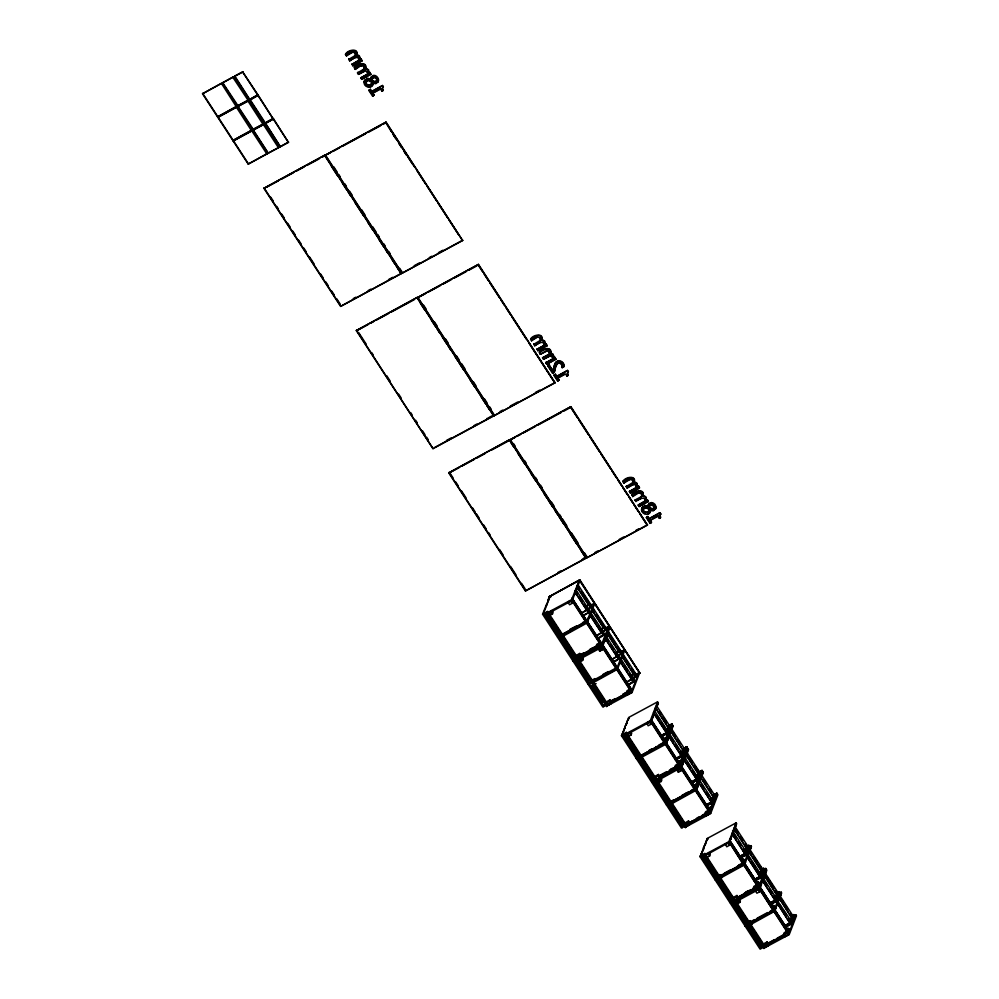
<?xml version="1.0" encoding="UTF-8"?>
<svg xmlns="http://www.w3.org/2000/svg" width="999" height="999" viewBox="0 0 999 999"><rect width="100%" height="100%" fill="white"/><g stroke="black" fill="none" stroke-linecap="round" stroke-linejoin="round"><path stroke-width="1.5" d="M643.381 509.015C642.844 512.237 647.577 513.361 649.025 510.664M372.814 84.328L373.102 82.592L374.126 83.042M373.102 82.592C373.801 90.06 362.088 87.462 364.435 81.119M650.262 511.513L650.536 509.777L654.308 510.039M650.486 509.802C651.098 517.919 638.586 513.886 642.12 507.529M554.557 364.847C555.706 358.404 564.398 360.252 564.16 366.221L562.237 367.694L562.325 365.572M368.906 72.677L367.869 69.78L365.384 69.018C368.456 61.326 356.993 62.962 354.47 67.37L355.219 69.393C363.099 60.44 369.642 70.667 357.492 72.89L358.454 74.376L365.809 70.729L367.582 72.79M545.167 344.093L544.143 341.196L541.658 340.422C544.68 332.642 533.291 334.478 530.744 338.773L531.493 340.809C539.36 331.843 545.916 342.07 533.766 344.305L534.715 345.779C536.713 343.956 544.93 339.185 543.731 345.654L537 349.288L537.949 350.761L546.977 345.891L546.228 343.856L545.017 344.955L546.228 343.856M646.341 499.875L645.317 496.978L642.832 496.203C645.891 488.523 634.427 490.159 631.917 494.555L632.667 496.59C640.534 487.624 647.09 497.852 634.939 500.087L635.888 501.56C637.886 499.737 646.103 494.967 644.904 501.423L638.161 505.069L639.123 506.543L648.151 501.673L647.402 499.637L646.191 500.736L647.402 499.637M364.86 80.22C368.294 77.422 371.166 81.244 372.39 75.749C374.925 74.376 377.822 76.636 378.421 79.133A4.133 3.796 21.1 0 1 378.284 81.319L375.736 83.754L372.889 83.142M370.504 79.608L371.091 77.073M648.201 505.207L647.901 506.83L648.538 504.258M356.868 54.495C357.305 47.502 347.789 51.748 345.492 54.421L346.453 55.894C354.32 46.928 360.876 57.155 348.726 59.391L349.687 60.877C351.685 59.041 359.902 54.271 358.691 60.739L351.96 64.373L352.909 65.847L361.938 60.976L361.188 58.953L359.977 60.04L361.188 58.953M365.634 67.994C366.071 61.001 356.556 65.247 354.258 67.92M634.315 481.68C634.752 474.7 625.224 478.946 622.939 481.605L623.888 483.091C631.768 474.125 638.324 484.353 626.161 486.588L627.122 488.061C629.12 486.238 637.337 481.468 636.138 487.924L629.395 491.558L630.357 493.044L639.385 488.174L638.636 486.138L637.424 487.237L638.636 486.138M643.081 495.179C643.518 488.199 633.99 492.445 631.705 495.117M355.457 55.807L355.444 52.597M364.223 69.306L364.448 66.608M540.496 340.721L540.159 337.088M552.622 357.704L550.849 355.644L543.493 359.278L542.532 357.804L549.263 354.22L549.25 351.011M632.904 482.992L633.241 480.919L632.23 479.083M358.691 60.739L358.678 57.567M369.955 72.452L368.743 73.539L369.955 72.452L370.704 74.475L361.688 79.346L360.726 77.872L367.457 74.238L367.694 71.603M554.994 357.367L553.783 358.454L554.994 357.367L555.744 359.39L546.715 364.26L545.766 362.787L552.497 359.153L552.734 356.518L551.46 355.132M636.138 487.924L636.126 484.765M644.904 501.423L645.129 498.788M641.882 508.304L641.895 509.952M371.703 83.292L371.815 82.442L368.356 80.519L365.721 82.368C365.234 86.95 372.502 86.139 372.028 81.893L370.167 80.582M649.138 510.477L649.263 509.64L646.515 507.892L643.593 508.728M649.475 509.078C649.937 514.56 640.521 513.161 643.806 508.179L646.728 507.342M359.977 60.04L359.665 56.968L356.618 55.519C359.69 47.827 348.214 49.463 345.704 53.871L345.492 54.421M360.189 59.49L359.315 55.732L357.804 54.957L356.618 55.519M368.743 73.539L368.656 69.918L366.571 68.469L365.384 69.018M545.017 344.955L544.917 341.321L542.844 339.872L541.658 340.422M553.783 358.454L553.471 355.382L550.424 353.933C553.446 346.141 542.057 347.989 539.51 352.272L540.259 354.308L547.614 350.661L549.388 352.697M553.995 357.904L553.121 354.146L551.61 353.371L550.424 353.933M637.424 487.237L637.112 484.153L634.065 482.704C637.125 475.012 625.661 476.66 623.151 481.056L622.939 481.605M637.637 486.688L636.763 482.917L635.239 482.155L634.065 482.704M646.191 500.736L646.091 497.102L644.005 495.654L642.832 496.203M649.338 506.093L648.95 507.517L651.448 509.053A2.06 1.898 21.1 0 0 653.259 508.916L654.382 506.293M552.984 371.029L549.25 365.284L552.984 371.029L554.308 365.709M553.196 370.479L553.658 368.269M549.462 364.735L547.877 366.034L552.559 373.251L554.245 372.34L555.531 367.407M554.245 372.34L554.957 369.53M541.87 339.872L542.12 338.848M550.636 353.371L550.886 352.347M364.223 81.668L364.685 80.345M554.095 366.258L554.77 364.298M555.319 367.957L556.156 365.547M202.51 93.756L234.003 76.698L249.001 99.9L217.532 116.883L202.51 93.756L221.341 83.279L236.201 106.593M222.377 83.029L237.425 106.094M217.532 116.883L236.338 106.431M262.924 124.188L247.977 101.049L249.35 100.325L264.373 123.451L232.867 140.497L217.844 117.37L236.713 106.93M234.003 76.698L249.001 99.9M242.745 72.04L257.917 94.78L249.5 99.638L234.503 76.436L242.745 72.04L257.767 95.167M237.712 106.643L252.772 129.708M232.867 140.497L251.373 130.332M263.249 124.675L264.685 123.938L279.708 147.065L248.214 164.111L233.192 140.984L253.621 129.82M249.837 100.05L258.242 95.267L273.102 118.794L264.847 123.252L249.837 100.05L250.387 99.675M253.059 130.257L268.107 153.334M248.214 164.111L267.045 153.646M264.373 123.451L249.35 100.325L217.844 117.37M265.185 123.664L273.576 118.881L288.449 142.407L280.182 146.865L265.422 123.314M263.923 188.312L324.825 155.145L401.361 273.614L340.609 306.393L263.923 188.312L324.825 155.145M346.453 55.894L353.059 51.948L355.12 52.173M348.726 59.391L355.669 55.257M349.687 60.877L355.12 57.505M351.96 64.373L358.903 60.177M352.909 65.847L362.15 60.427M355.219 69.393L359.34 66.733M325.174 155.257L386.076 122.09L462.612 240.559L401.86 273.339L325.174 155.257L386.076 122.09M357.492 72.89L364.435 68.756M326.236 154.82L330.207 152.884M358.454 74.376L365.06 70.43M360.726 77.872L367.457 74.238M361.688 79.346L370.916 73.926M380.744 88.511L381.918 91.184L380.744 88.511L372.689 92.857L374.063 94.98L372.627 96.191L368.918 90.497L370.367 89.273L371.491 91.908L370.367 89.273M373.851 95.529L372.689 92.857M372.627 96.191L374.063 94.98M371.491 91.908L382.542 85.502L383.341 86.713L382.217 88.624L383.004 90.584L381.918 91.184M383.004 90.584L382.43 88.074L383.341 86.713M340.609 306.393L401.523 273.227M356.331 330.594L417.232 297.415L493.768 415.896L433.017 448.676L356.331 330.594L417.232 297.415M401.86 273.339L462.762 240.172M417.582 297.54L478.484 264.36L555.019 382.842L494.268 415.621L417.582 297.54L478.484 264.36M433.017 448.676L356.481 330.207M448.738 472.877L509.64 439.697L586.176 558.166L525.424 590.958L448.738 472.877L509.64 439.697M487.587 418.169L486.938 418.519M494.268 415.621L555.169 382.455M531.493 340.809L536.925 337.437M533.766 344.305L540.709 340.159M534.715 345.779L540.147 342.42M537 349.288L543.731 345.654M537.949 350.761L537.212 348.726M540.259 354.308L547.827 350.112M509.977 439.822L570.891 406.643L647.427 525.124L586.675 557.904L509.977 439.822L570.891 406.643M542.532 357.804L549.263 354.22M543.493 359.278L551.061 355.095M545.766 362.787L552.497 359.153M546.715 364.26L555.956 358.841M552.559 373.251L554.457 371.778M564.447 374.15L557.729 377.772L559.103 379.895L557.667 381.106L553.958 375.412L555.407 374.188L556.53 376.81L555.407 374.188M558.891 380.444L557.729 377.772M557.667 381.106L559.103 379.895M556.53 376.81L567.582 370.417L568.381 371.628L567.245 373.539L568.044 375.499L566.945 376.099L565.571 373.976L557.517 378.321M566.945 376.099L568.256 374.95L567.457 372.989L568.381 371.628M525.424 590.958L586.326 557.779M603.733 706.543L602.834 707.03L542.557 614.21L545.904 605.918M547.939 600.249L549.288 596.753L579.832 579.807L639.909 673.426L579.557 580.506M546.703 604.932L545.991 605.968M543.444 613.723L550.187 596.153M544.892 614.934L545.429 614.872M581.63 658.179L578.596 659.19L607.991 704.52L606.743 706.543L546.403 613.623L547.652 611.6M546.403 613.623L547.752 611.338L542.557 614.21M548.264 613.174L551.46 611.725L551.923 610.539L553.096 612.362L552.472 613.973L549.737 615.446L548.264 613.174L551.161 611.263M549.737 615.446L550.362 613.836M568.081 602.472L571.278 601.023L571.74 599.85L572.914 601.66L572.29 603.271L569.555 604.757L568.081 602.472L570.978 600.561M584.515 558.104L585.664 557.167L583.528 558.329M558.478 635.077L557.692 635.102L558.728 635.476L558.366 636.388L556.605 633.678L557.305 632.804M568.993 601.323L568.244 602.047M586.675 557.904L647.577 524.725M558.091 634.852L558.316 635.751L557.842 635.027M543.98 614.547L571.715 599.612L578.958 580.831L579.532 581.693L572.277 600.486M577.709 585.052L578.071 586.063M572.927 600.099L571.928 600.636L585.539 621.59L586.538 621.053L572.927 600.099L547.727 613.736L547.165 612.862M574.313 594.929L577.197 592.869L575.511 590.734M576.286 589.81L579.17 587.762M561.388 639.098L560.701 639.972L563.324 638.548M562.537 636.525L562.549 634.128L562.537 636.525L587.887 622.502L586.738 623.426L600.349 644.38L601.336 643.843L587.737 622.889M623.888 483.091L630.506 479.145M626.161 486.588L633.116 482.442M627.122 488.061L633.741 484.115M629.395 491.558L636.351 487.375M630.357 493.044L639.597 487.612M582.355 612.874L587.862 609.402L589.735 611.838L582.792 616.296M585.639 607.055L589.835 604.283L591.296 606.992L588.661 608.416M587.712 611.962L588.661 609.328L588.249 609.939M589.797 606.393L590.634 604.22L590.222 604.832M589.959 607.517L591.008 604.795L577.709 584.328M632.667 496.59L638.086 493.219M572.152 655.569L571.465 656.443L574.1 655.032M585.951 620.841L586.013 621.478M591.296 606.992L587.4 609.765M558.791 637.337L586.513 622.414L593.768 603.621L594.33 604.495L587.087 623.276M573.101 657.742L573.226 659.153L558.941 637.262M590.484 612.999L591.708 616.333L587.749 618.456M592.457 607.879L593.918 610.576L591.046 612.637M573.389 657.954L572.702 657.792M587.474 622.727L586.925 621.428M634.939 500.087L641.67 496.503M576.423 656.53L577.035 654.919L579.782 653.446L580.956 655.257L580.631 657.33L577.897 658.803L576.423 656.53L579.158 655.057L579.782 653.446M575.174 660.938L574.949 661.675L575.599 661.326M575.249 661.513L575.474 660.776L587.936 679.969M604.632 628.533L608.566 626.41L609.702 628.159L602.447 646.94L577.897 660.189L576.773 658.453L577.36 656.93L577.922 657.804L576.573 660.077M576.81 662.737L576.111 663.611L578.746 662.187M577.897 658.803L580.806 656.892M582.092 657.005L583.266 658.816L582.642 660.426L579.907 661.9L578.596 659.19M638.161 505.069L645.117 500.874M639.123 506.543L648.363 501.123M578.433 659.627L581.343 657.717M596.241 645.841L596.865 644.23L599.6 642.744L600.774 644.567L600.449 646.64L597.714 648.114L596.241 645.841L598.975 644.367L599.6 642.744M651.298 522.727L650.124 520.054L651.51 522.165L650.062 523.389L646.365 517.682L647.802 516.471L648.938 519.093L647.802 516.471M595.891 636.351L602.709 632.167L604.582 634.602L597.652 639.06M600.499 629.82L604.682 627.06L606.555 629.482L595.916 635.839M597.714 648.114L600.624 646.203M602.784 635.426L603.833 632.704L590.546 612.237M604.757 630.307L605.806 627.584L592.519 607.117M598.251 648.938L601.46 647.477L601.91 646.303L603.084 648.126L602.459 649.737L599.725 651.211L598.251 648.938L601.161 647.027M588.548 682.854L586.788 680.144L587.474 679.27M600.811 643.606L600.861 644.243M576.773 658.453L601.323 645.204L608.566 626.41M599.725 651.211L600.349 649.6M609.14 627.285L601.885 646.078L577.335 659.328M602.11 647.09L603.246 646.166L602.11 647.09L615.709 668.056L616.858 667.12L615.709 668.056M650.062 523.389L651.51 522.165M608.241 632.529L607.654 632.08M604.495 641.383L607.367 639.335L605.681 637.2M606.468 636.263L609.34 634.215M592.732 680.594L592.707 682.991L618.056 668.955L616.907 669.892L630.519 690.846L631.668 689.909L630.519 690.846M592.707 682.991L593.294 681.468M648.938 519.093L659.989 512.699L660.776 513.911L659.652 515.821L660.451 517.782L659.352 518.369L657.979 516.258L649.912 520.604M659.352 518.369L660.664 517.232L659.864 515.272L660.776 513.911M611.213 660.039L618.031 655.868M617.132 652.797L620.004 650.749L615.933 652.946M617.994 657.966L618.831 655.794L618.418 656.405M619.967 652.846L620.504 650.836M603.396 705.619L601.635 702.909L602.335 702.035M614.235 661.4L619.904 658.291L612.974 662.762M616.183 667.931L616.533 667.02L615.659 666.57M611.238 659.527L621.528 654.083L621.878 653.171L617.07 646.166M617.257 669.742L624.5 650.948L623.938 650.074L616.683 668.868L630.669 690.446M621.016 660.464L620.441 660.014M622.989 655.344L622.414 654.907M619.243 664.21L622.115 662.15L619.405 663.623M621.216 659.09L624.088 657.042L621.378 658.503M606.593 702.996L607.217 701.385L609.952 699.899L611.126 701.723L610.814 703.796L608.066 705.269L606.593 702.996L609.328 701.51L609.952 699.899M606.743 706.543L607.392 704.844M608.066 705.269L610.976 703.358M626.41 692.295L627.035 690.684L629.77 689.21L629.145 690.821L626.41 692.295L627.884 694.567L630.631 693.094L630.956 691.021M626.061 682.816L632.891 678.633L634.752 681.056L627.822 685.526M630.669 676.273L634.865 673.513L636.725 675.936L626.086 682.292M632.679 681.218L633.628 678.583L633.041 678.908M634.652 676.098L635.601 673.463L635.202 674.075M627.884 694.567L627.759 693.681M630.981 690.059L631.031 690.696M632.055 692.532L639.31 673.738L638.748 672.876L631.493 691.658L632.055 692.532L607.504 705.781L607.529 703.383L608.091 704.258M654.357 780.007L651.273 781.605L621.44 735.676L625.337 727.135M624.85 726.835L627.31 722.015M682.367 827.634L622.027 734.715L628.683 717.444L657.567 701.86L658.266 703.446M626.198 725.199L627.235 721.428M628.146 720.142L629.083 717.732L627.097 721.553M623.364 736.176L625.948 734.015M623.301 735.676L636.788 756.268M625.774 733.903L626.336 734.764L626.361 732.379L625.599 734.327L685.951 827.247L685.351 827.572L624.999 734.652L625.661 732.954L626.261 732.629L655.594 777.809M626.86 734.203L630.069 732.754L630.519 731.58L631.705 733.391L631.081 735.002L628.346 736.488L626.86 734.203L629.77 732.292M628.346 736.488L628.958 734.864M651.523 722.702L650.898 724.312L648.164 725.786L646.852 723.076L649.887 722.065L650.337 720.878M647.602 722.364L646.852 723.076M646.678 723.513L649.587 721.603M637 755.731C635.739 755.781 637.237 758.004 637.012 755.531M622.589 735.589L650.324 720.654L657.567 701.86M623.226 735.489L623.688 736.088L623.9 735.351L637.087 756.106L623.701 735.252L623.388 736.251L626.086 734.702M654.607 710.863L657.379 703.683L658.378 703.146L651.723 720.379L650.724 720.916M650.886 721.515L658.129 702.734M651.535 721.128L650.536 721.678L664.148 742.632L665.147 742.095L651.535 721.128L626.336 734.764M651.997 720.729L651.86 720.042M655.356 712L655.232 711.3M657.33 706.88L657.205 706.193M638.161 758.978L638.211 758.204L651.698 778.783M640.571 756.693L641.158 755.169L641.133 757.567L640.571 756.693L665.122 743.443L672.377 724.65M665.721 733.129L660.389 736.001M667.257 730.369L666.308 732.991M669.243 725.249L668.094 727.584M666.208 733.254L661.825 735.027M668.081 728.421L667.794 727.747M661.263 735.926L666.608 732.829L653.508 712.649M655.481 707.542L668.481 727.984L656.018 708.791M665.022 740.634L671.116 724.824M665.222 741.108L668.044 733.84M660.414 736.787L668.968 732.454L660.776 736.862M667.045 730.793L670.142 729.407L667.407 730.881M665.908 729.982L670.941 727.334L666.845 729.545M669.018 725.674L671.865 723.9L673.064 726.236M654.482 776.885L651.111 778.933L654.37 777.172M665.459 741.533L672.115 724.287L669.38 725.761M651.398 778.945L651.311 778.396M651.211 778.646L651.648 779.732L651.81 778.333M665.346 744.467L666.495 743.531L665.346 744.467L678.945 765.421L680.094 764.485L678.945 765.421M666.645 740.846L668.306 736.525M641.133 757.567L665.684 744.317L672.939 725.524M673.176 725.936L666.533 743.181L665.534 743.718M666.795 743.518L666.658 742.831M670.167 734.789L670.029 734.103M672.14 729.67L672.002 728.983M655.019 777.572L655.644 775.961L658.391 774.475L659.565 776.298L659.24 778.371L656.505 779.844L655.019 777.572L657.767 776.086L658.391 774.475M653.671 782.429L654.07 781.817L666.957 802.734M655.968 777.959L655.381 779.482L656.505 781.23L681.855 767.207L680.706 768.131L694.317 789.085L695.466 788.161M655.831 779.42L655.182 781.118L655.769 780.793M656.505 779.844L659.415 777.934M660.701 778.034L661.875 779.857L661.251 781.468L658.516 782.941L657.205 780.231L660.239 779.208M657.042 780.669L659.939 778.758M658.516 782.941L659.14 781.33M674.849 766.87L675.461 765.259L678.209 763.785L679.382 765.596L679.058 767.669L676.323 769.143L674.849 766.87L677.584 765.396L678.209 763.785M680.419 756.206L676.423 758.366M681.018 756.056L681.955 753.608M682.692 751.098L682.804 750.649M684.04 748.039L682.904 750.386L683.366 751.348L684.415 748.626L671.89 729.282M676.323 769.143L676.186 768.256M675.386 759.09L681.418 755.631L668.955 736.438M680.669 752.185L683.391 750.511L670.928 731.318M676.86 769.967L680.057 768.518L680.519 767.344L681.693 769.155L681.068 770.766L678.333 772.239L676.86 769.967L679.757 768.056M679.819 763.423L685.926 747.614M680.032 763.898L686.176 748.001L687.162 747.464M683.816 748.476L686.663 746.69L688.436 749.899M680.257 764.322L686.912 747.077L684.19 748.551M659.465 777.272L679.932 766.233L687.175 747.452M666.77 802.609L666.982 801.897M678.333 772.239L678.958 770.629M687.737 748.313L680.494 767.107L652.759 782.042M667.245 803.833L667.182 801.997M668.244 803.296L666.995 803.446L666.583 802.322M682.005 764.51L685.339 755.881M668.106 801.086L666.995 803.958L670.254 802.209M681.056 767.981L688.311 749.188M681.892 766.845L688.548 749.6L687.549 750.137M682.167 767.182L682.03 766.495M685.539 758.453L685.401 757.766M687.512 753.333L687.374 752.647M670.928 803.271L668.081 805.044L671.066 803.958M668.356 805.506L668.581 804.769L681.88 825.236M671.316 804.02L671.328 801.623L671.316 804.02L696.665 789.997L695.516 790.921L709.128 811.875L710.277 810.951M696.091 779.882L697.027 777.434L700.199 776.173L697.464 777.634M699.3 772.165L697.951 775.037L698.576 773.888M690.446 782.754L696.79 779.295L683.491 758.815M695.391 776.198L698.763 774.175L685.464 753.708M694.317 789.085L695.629 787.986L702.285 770.753L698.201 772.951M695.192 787.087L701.286 771.29L697.102 783.166M694.218 786.063L696.94 784.59L693.656 786.163M694.842 765.921L699 772.327L702.035 770.366L703.234 772.702M666.633 805.269L695.292 789.897L702.547 771.116L698.601 773.238M682.055 826.623L681.98 824.787M699.025 781.555L701.248 775.798M695.866 790.771L703.109 771.99M696.965 789.984L696.84 789.285M700.336 781.255L700.199 780.556M702.309 776.136L702.172 775.436M685.202 824.025L685.814 822.414L688.561 820.941L689.735 822.751L689.41 824.824L686.675 826.298L685.202 824.025L687.936 822.552L688.561 820.941M714.11 794.63L716.832 793.156L717.919 794.779L710.664 813.573L686.113 826.81L686.138 824.425L681.805 826.76M685.351 827.572L686.6 825.549L685.951 827.247M686.55 825.411L687 824.225M705.019 813.336L705.644 811.725L708.378 810.239L709.552 812.062L709.228 814.135L706.493 815.609L705.019 813.336L707.754 811.85L708.378 810.239M710.888 802.672L710.801 802.122M712.974 797.102L712.749 797.839L713.274 796.94M706.817 813.536L706.493 815.609M712.237 799.612L711.288 802.247M698.476 781.905L711.488 802.347L699.025 783.154M710.202 798.988L713.561 796.965L700.461 776.785M709.128 811.875L710.439 810.788L717.095 793.543L714.36 795.017M709.44 811.325L716.096 794.08L710.202 810.351M713.81 795.117L716.832 793.156M685.551 825.948L710.102 812.699L717.344 793.905L713.411 796.028M734.028 900.399L729.844 902.596L700.012 856.667L703.808 848.238M703.433 847.826L705.781 843.119M784.577 935.888L760.951 948.613L700.599 855.693L707.267 838.436L736.138 822.851L736.713 823.713L729.457 842.507M703.708 848.938L700.012 856.667M705.756 843.643L703.496 847.826M702.035 857.292L704.507 856.268M705.444 855.194L708.641 853.745L709.103 852.559L710.277 854.382L709.652 855.993L706.917 857.467L705.444 855.194L708.341 853.283M730.094 843.68L729.47 845.291L726.735 846.777L725.424 844.068L728.458 843.044M714.834 876.985L719.917 874.55M725.262 844.492L728.159 842.582M715.309 876.623L715.409 876.36M701.161 856.568L728.895 841.633L736.138 822.851M715.197 876.897L715.609 876.46M715.384 877.184L702.509 856.28M729.27 842.269L742.719 863.611L743.718 863.074L729.62 841.433M730.257 841.732L704.907 855.756L704.345 854.882M716.37 879.357L718.843 878.333M716.895 879.682L729.957 900.898L732.579 899.487M719.143 876.473L744.18 863.161L729.944 841.245M719.73 876.148L719.717 878.546L745.067 864.522L743.918 865.446L757.529 886.4L758.678 885.476L757.529 886.4M744.492 854.407L745.828 851.21M746.44 849.35L747.776 846.153L748.676 845.666L749.15 846.403L748.251 846.877L734.864 826.41M744.38 854.682L744.892 853.795M746.328 849.637L746.852 848.738M747.789 846.303L746.952 848.476M742.494 859.877L743.543 858.99L744.255 860.114L742.894 863.66L744.005 859.727M739.834 856.917L745.516 853.883L746.877 850.336L747.602 851.448L746.241 854.994L740.996 857.816M743.531 850.948L747.464 848.825L748.825 845.279L749.55 846.39L748.189 849.937L744.118 852.135M747.352 851.061L745.978 854.607L740.746 857.429M749.3 846.003L747.926 849.55L745.316 850.973M730.219 899.15L730.194 899.987L718.144 880.344M715.047 879.794L743.693 864.435L750.948 845.641L751.51 846.515L744.267 865.296M730.194 899.987L730.419 899.25M745.079 861.363L745.404 862.487L744.505 862.974M747.052 856.255L747.964 853.883M749 851.198L749.625 851.535L748.726 852.022M749.325 848.526L750.374 847.651L750.836 848.376M731.743 903.021L734.203 901.997M733.603 898.551L734.228 896.94L736.962 895.466L738.136 897.277L737.811 899.35L735.077 900.823L733.603 898.551L736.338 897.077L736.962 895.466M763.124 869.854L765.746 868.431L766.882 870.179L759.627 888.96L735.077 902.209L733.953 900.474L734.54 898.95M735.077 900.823L737.986 898.913M740.446 900.836L739.822 902.447L737.087 903.92L735.776 901.21L738.823 900.199L739.272 899.025M735.614 901.647L738.523 899.737M737.087 903.92L737.712 902.309M753.421 887.861L754.045 886.25L756.78 884.764L757.954 886.588L757.629 888.66L754.894 890.134L753.421 887.861L756.156 886.388L756.78 884.764M759.29 877.197L760.639 874M759.203 876.647L760.039 874.462M761.151 871.59L761.987 869.417M759.178 877.484L759.702 876.585M758.341 873.738L762.262 871.628L763.636 868.069L764.36 869.192L762.986 872.739L760.339 874.312L759.802 876.323M761.238 872.139L761.912 872.402M761.45 871.428L762.287 869.255L763.486 868.468L763.948 869.192L763.061 869.679L749.675 849.2M761.126 872.427L762.587 868.943M754.894 890.134L757.804 888.223M757.117 884.952L758.341 881.792L759.065 882.904L758.154 885.264M754.645 879.707L760.314 876.672L761.688 873.126L762.412 874.237L761.038 877.784L755.806 880.606M755.431 890.958L758.641 889.497L759.09 888.323L760.264 890.146L759.652 891.757L756.905 893.231L755.431 890.958L758.341 889.048M757.592 885.676L758.815 882.517M762.162 873.85L760.788 877.397L754.245 880.931M764.11 868.805L762.736 872.352L760.114 873.763M765.746 868.431L758.503 887.224L759.627 888.96M745.379 923.363L744.854 923.838L750.087 921.016M766.32 869.305L759.065 888.099L734.515 901.348M745.179 923.238L745.778 922.914M759.54 887.399L760.451 885.027M745.566 923.65L732.679 902.734M759.29 889.11L760.439 888.186L759.29 889.11L772.901 910.077L774.038 909.14M747.177 925.686L746.865 926.935L752.097 924.112M746.965 926.423L747.477 925.524L760.289 945.866M787.699 932.866L788.848 931.93L787.699 932.866L774.088 911.912L775.236 910.976L749.887 925.012L749.912 922.614M749.887 925.012L750.474 923.488M774.575 900.311L775.411 898.138M776.523 895.254L777.359 893.081M774.662 900.861L776.011 897.664M776.61 895.816L777.959 892.619M776.011 897.814L775.174 899.987L769.143 903.446M777.959 892.756L776.822 895.092M772.489 908.615L773.713 905.456L774.437 906.568L773.526 908.928M769.143 903.87L775.686 900.336L777.06 896.79L777.771 897.901L776.41 901.448L771.166 904.282M774.587 896.902L777.634 895.291L779.008 891.732L779.732 892.856L778.358 896.403L774.287 898.588M773.263 908.541L774.188 906.18M777.522 897.514L776.161 901.061L770.916 903.895M779.47 892.469L778.109 896.016L775.486 897.427M772.901 910.077L760.239 889.959M759.989 946.028L759.652 946.627L764.897 943.805M749.325 924.137L773.875 910.888L781.118 892.095L781.68 892.969L774.437 911.762M760.276 946.965L765.359 944.53M775.249 907.829L775.574 908.94L745.579 924.949M778.021 900.761L776.947 903.533L777.846 903.046L777.372 902.322M779.632 896.478L780.544 894.105L781.018 894.829M763.773 945.017L764.397 943.406L767.132 941.92L768.306 943.743L767.994 945.816L765.246 947.289L763.773 945.017L766.508 943.531L767.132 941.92M704.832 853.621L703.583 855.644L763.923 948.563L765.571 945.216M765.246 947.289L768.156 945.379M783.591 934.315L784.215 932.704L786.95 931.23L788.136 933.041L787.811 935.114L785.064 936.587L783.591 934.315L786.325 932.841L786.95 931.23M790.521 920.766L789.972 922.776M789.759 923.326L790.808 920.454M791.707 918.268L792.756 915.409L793.656 914.922L794.13 915.646M785.064 936.587L787.974 934.677M787.175 929.432L788.511 928.246L789.235 929.357L788.323 931.73M785.164 925.811L790.484 923.126L791.857 919.579L792.582 920.691L791.208 924.25L785.976 927.072M789.385 919.692L792.432 918.081L793.805 914.535L794.53 915.646L793.156 919.192L789.085 921.39M787.761 932.129L788.985 928.97M792.332 920.304L790.958 923.863L785.726 926.685M794.28 915.259L792.906 918.805L790.296 920.216M789.235 934.552L796.49 915.758L795.928 914.897L788.673 933.678L789.235 934.552L764.685 947.801L764.71 945.404L760.376 947.739M555.943 366.096L557.454 363.411M649.125 506.643L650.162 504.92L652.509 504.283M364.473 80.894L367.407 78.222L370.666 79.083M641.907 508.091L644.855 505.419L648.164 506.256M222.665 82.592L237.974 105.719M238.286 106.206L236.376 107.305M253.284 129.37L238.062 106.406M262.912 124.151L253.147 129.258M263.237 124.638L253.609 129.783M625.099 726.71L622.34 735.202L621.44 735.676M705.656 842.569L707.654 838.723L705.756 842.457M372.702 84.79C370.442 88.799 364.273 86.089 364.36 81.943M650.137 511.988L647.914 513.786M648.326 504.82C649.737 500.761 655.332 502.784 655.868 506.318A4.133 3.796 21.1 0 1 655.719 508.516L653.184 510.939L650.274 510.364M555.144 363.586C557.729 358.766 564.085 362.1 563.948 366.77M556.555 364.822C558.616 360.964 562.999 364.273 562.237 367.694M371.591 83.479C370.142 86.176 365.397 85.052 365.934 81.818L367.207 80.332M237.662 105.744L248.002 100.187L232.779 77.198M238.012 106.256L247.977 101.049M267.058 153.696L278.484 147.565M280.482 146.478L288.599 142.008M653.021 717.519L653.034 716.982M663.348 739.01L666.882 737.849L663.598 739.397M667.819 740.309L667.844 739.784M678.159 761.8L681.68 760.651L678.408 762.187M683.191 763.973L683.204 763.448M693.781 785.851L697.052 784.315L694.093 786.375M698.001 786.775L698.014 786.238M708.328 808.266L711.85 807.105L708.578 808.653M377.947 81.93L375.949 83.192M642.307 507.417L644.642 505.969L647.901 506.83M649.462 505.981L652.297 504.832L654.208 507.667M242.894 71.653L234.79 76.036L249.775 99.438L257.917 94.78M376.685 80.644L376.024 81.169A2.06 1.898 21.1 0 1 374.225 81.306L371.728 79.77L373.376 77.298M654.12 507.829L653.471 508.366A2.06 1.898 21.1 0 1 651.66 508.491L649.163 506.955M222.802 82.58L232.892 77.048M251.736 130.782L266.858 153.996M278.609 147.477L279.708 147.065M371.453 76.848L375.012 76.074L378.209 79.683A4.133 3.796 21.1 0 1 378.072 81.881M648.9 504.045L652.447 503.271L655.656 506.88A4.133 3.796 21.1 0 1 655.506 509.065M546.103 605.332L548.676 599.812L547.976 600.262M256.905 95.979L250.374 99.638M266.583 122.003L273.264 118.394M273.576 118.881L265.459 123.264L280.457 146.666M233.192 140.984L264.685 123.938L279.683 147.14M368.918 90.497L370.154 89.835M371.703 91.346L382.542 85.502M372.477 93.406L380.532 89.061M382.13 90.622L383.229 90.035M266.246 187.4L278.471 180.807M281.181 179.345L293.406 172.752M296.129 171.279L304.27 166.883M306.993 165.422L319.218 158.829M321.928 157.355L324.65 155.894M332.929 151.423L339.722 147.752M342.22 146.403L365.522 133.829M368.181 132.405L380.457 125.774M382.917 124.45L385.889 122.84L387.587 125.437M353.171 298.651L355.894 297.19M368.107 290.597L370.829 289.123M388.486 279.608L392.732 277.31M414.11 265.771L419.405 262.912M429.17 257.642L431.818 256.219M438.436 252.647L442.944 250.212M357.292 330.419L368.156 324.55M370.879 323.089L373.589 321.628M376.311 320.155L388.524 313.561M391.246 312.1L414.335 299.638M418.544 297.365L425.337 293.706M428.047 292.232L440.272 285.639M442.994 284.178L451.136 279.77M453.858 278.309L466.071 271.716M468.793 270.254L476.935 265.846M530.531 339.335C533.004 337.475 540.921 332.305 541.97 338.499M539.46 349.513L547.19 345.342M539.298 352.834C541.77 350.974 549.687 345.804 550.749 351.998M547.877 366.034L549.25 365.284M562.449 367.145L564.16 366.221M553.958 375.412L555.182 374.75M556.743 376.261L567.582 370.417M446.478 440.447L451.011 437.999M474.1 425.549L476.81 424.076M489.035 417.482L491.745 416.021M500.037 411.551L502.747 410.077M510.352 405.981L514.285 403.858M514.972 403.484L517.694 402.023M535.352 392.495L539.71 390.134M434.515 447.552L493.918 415.497M451.048 471.965L459.203 467.569M461.925 466.096L474.138 459.503M476.86 458.042L485.002 453.646M491.795 449.975L509.453 440.447M512.3 438.911L515.022 437.45M517.732 435.976L520.454 434.515M523.164 433.054L535.389 426.448M538.111 424.987L561.201 412.525M563.911 411.064L570.704 407.392L577.459 417.807M637.412 500.312L641.321 498.189M646.365 517.682L647.589 517.02M649.15 518.543L659.989 512.699M652.822 518.593L658.191 515.696L659.565 517.819M557.991 572.415L560.676 570.966M582.23 559.34L583.229 558.803M595.067 552.41L597.877 550.899M619.243 539.36L623.676 536.975M635.901 530.382L638.611 528.908M579.832 579.807L548.788 596.903L579.657 580.244L640.009 673.164M574.475 594.343L577.197 592.869M548.576 615.734L545.941 617.145L544.892 614.76M585.751 606.493L589.835 604.283M589.822 605.744L593.768 603.621M581.068 613.074L587.862 609.402M583.154 615.384L589.735 611.838M556.605 633.678L559.24 632.255M570.017 629.245L576.748 625.811M582.417 622.689L586.363 620.566M558.216 636.475L587.1 620.891M561.85 634.715L587.175 620.966M557.579 637.337L558.541 636.95M562.425 635.589L571.69 630.594M600.611 629.258L604.682 627.06M602.422 631.318L606.368 629.195M602.609 631.618L606.555 629.482M600.449 636.438L604.395 634.303M597.477 638.286L604.582 634.602M605.257 636.413L607.979 634.952M603.284 641.533L606.006 640.072M589.373 649.725L594.63 646.877M581.068 654.258L583.703 652.834M590.284 649.288L592.907 647.864M573.026 659.265L576.273 657.517M576.76 657.255L596.615 646.54M599.263 645.104L601.91 643.681L571.878 598.039M576.66 657.517L596.515 646.803M572.664 660.576L575.761 658.965M572.727 660.664L573.626 660.189M574.163 661.001L577.41 659.253M575.474 660.776L574.875 661.101L587.637 680.132M580.531 660.289L583.266 658.816M621.316 651.498L623.938 650.074M617.931 655.307L621.878 653.171M613.324 661.837L619.904 658.291M586.788 680.144L589.41 678.721M592.232 679.994L594.88 678.571M602.971 674.4L608.229 671.553M588.399 682.929L617.282 667.344L602.547 644.63M587.749 683.803L588.711 683.416M588.96 683.803L617.744 668.481L631.98 690.396L610.801 701.822M591.458 685.838L590.871 686.425L596.128 683.591M630.781 675.711L634.865 673.513M634.802 674.999L638.748 672.876M632.28 678.196L636.725 675.936M632.379 678.346L635.002 676.922M631.93 682.192L634.565 680.769M630.307 683.316L634.752 681.056M629.083 684.178L633.029 682.042M601.635 702.909L604.27 701.485M622.951 694.193L625.611 692.769M611.238 700.711L615.184 698.588M623.089 694.33L625.711 692.906M603.196 705.719L606.031 704.195M610.901 701.56L627.085 692.831M629.432 691.57L632.08 690.134L617.844 668.219M627.397 693.868L603.758 706.593L543.419 613.673M622.027 734.715L626.361 732.379M650.474 720.529L651.473 719.992L680.519 764.71L679.27 764.859M623.089 735.838L625.836 734.315M623.488 735.963L626.198 734.402M671.865 723.9L668.831 725.861M669.268 726.061L671.74 724.213M668.431 726.785L671.066 725.361M671.365 725.212L672.364 724.675M668.581 727.722L667.894 728.134L668.568 728.546L669.617 725.836L657.08 706.493M665.234 729.894L670.691 726.947M666.733 729.844L670.566 727.26M669.892 729.02L666.857 730.981M667.295 731.181L669.767 729.32M660.277 736.288L666.608 732.829M660.526 736.475L668.706 732.067M662.025 736.438L668.593 732.367M662.424 739.959L666.77 738.136L664.048 739.61M663.486 739.71L666.395 738.049M663.923 739.909L666.658 738.436L666.246 737.899M636.713 756.243L639.435 754.782M636.588 756.555L639.323 755.082M639.335 755.294L636.675 756.718L622.839 735.451M639.572 755.469L637.075 757.367M649.113 750.324L651.835 748.85M656.243 746.503L655.506 747.427M658.653 745.167L665.471 741.495M636.825 757.504L640.072 755.756M665.709 741.92L640.459 755.756L665.609 742.182L651.373 720.254M636.251 758.478L637.137 757.991M636.463 758.815L640.646 756.618M637.812 758.466L640.634 757.117M637.899 758.628L638.885 758.091M640.883 757.504L638.186 759.04L638.511 758.054L651.897 778.908L638.711 758.154L638.486 758.878L638.024 758.278M686.663 746.69L683.928 748.501M684.078 748.863L686.55 747.002M683.241 749.575L685.863 748.151M680.769 751.922L683.391 750.511M681.393 751.947L685.739 750.137L680.282 753.071M681.281 752.259L685.626 750.436L680.169 753.383M680.594 754.02L684.939 752.197L682.217 753.671M682.092 753.97L684.827 752.509L681.468 753.483M675.187 758.803L680.531 755.918M680.719 756.043L681.418 755.631M676.698 758.541L683.766 755.244L676.947 758.928M675.212 759.577L683.653 755.556L675.461 759.964M677.235 762.749L681.568 760.926L678.845 762.399M678.284 762.499L681.206 760.851M678.733 762.712L681.455 761.238L681.056 760.689M651.51 779.045L654.245 777.572M651.398 779.345L654.12 777.871M654.495 777.959L651.485 779.52L637.637 758.241M670.853 769.13L673.576 767.657M654.37 778.258L651.885 780.169M659.827 775.324L666.645 771.64M669.367 770.167L672.102 768.693M651.635 780.294L654.882 778.546M659.24 776.398L676.448 767.12M652.509 781.655L651.61 782.142L681.443 828.059L684.54 826.46M653.259 782.292L656.006 780.781M653.671 782.254L667.257 802.572M656.256 781.168L653.558 782.704L653.783 781.98L667.369 802.284M699.312 771.827L702.035 770.366M699.437 772.527L701.922 770.666M695.204 775.911L697.876 774.475M695.491 775.936L698.763 774.175M695.404 776.348L701.111 773.8L697.015 775.998M695.292 776.66L700.986 774.1L696.902 776.31M702.359 772.926L703.358 772.389L696.703 789.635L695.704 790.172M697.327 776.947L700.311 775.861L696.216 778.071M693.331 780.768L696.003 779.32L696.278 779.994L697.327 777.272M690.559 782.467L695.903 779.582M690.709 782.941L699.138 778.908L691.458 782.991M691.945 782.504L699.013 779.22L692.195 782.891M693.768 785.714L696.69 784.203M666.77 803.009L669.492 801.535M669.854 801.623L666.857 803.184L653.009 781.905M667.02 803.396L673.838 799.724M682.017 795.304L688.835 791.633M691.558 790.159L695.654 787.949M685.426 793.506L686.675 793.356M670.741 801.947L695.878 788.373L681.643 766.458M666.42 804.932L667.32 804.445M695.454 789.784L696.453 789.247L710.689 811.176L709.69 811.712M671.203 803.084L673.85 801.648M676.498 800.224L681.793 797.364M668.069 805.082L670.816 803.571M668.456 805.132L671.178 803.658M714.248 795.316L716.72 793.456M711.575 798.413L715.908 796.59L711.825 798.8M711.45 798.713L715.796 796.89L710.339 799.837M711.825 800.236L714.997 798.963L712.275 800.436M712.387 800.124L715.109 798.663L712.125 800.074M705.469 804.994L708.129 803.558M705.369 805.256L710.701 802.384M705.257 805.544L711.588 802.085M706.867 804.994L713.935 801.71L706.256 805.781M706.755 805.306L713.823 802.01L707.005 805.694M708.566 808.516L711.75 807.392L709.015 808.865M708.653 808.778L711.375 807.304M708.903 809.165L711.625 807.691L711.226 807.142M681.68 825.499L684.415 824.025M681.568 825.811L684.29 824.337M684.315 824.537L681.655 825.973L667.819 804.694M684.54 824.724L681.805 826.235L681.58 825.236M696.815 818.094L699.55 816.633M702.272 815.159L704.994 813.686M688.186 823.313L705.394 814.035M689.41 822.864L706.618 813.573M706.668 815.172L709.402 813.698M734.989 826.46L735.888 825.973M733.928 829.22L734.814 828.745M733.041 831.505L733.94 831.031M731.98 834.277L732.866 833.79M700.599 855.693L704.932 853.358L704.17 855.319L764.522 948.238M729.695 840.171L730.594 839.697L730.269 838.573L730.744 839.297M705.344 854.832L701.423 856.955L715.147 878.109L721.703 874.575M746.216 846.69L748.825 845.279M748.326 847.052L750.948 845.641M743.581 850.499L746.253 849.063M743.468 850.786L747.614 848.438L748.089 849.162L747.19 849.649L746.715 848.925M744.267 851.747L746.877 850.336M745.841 851.348L745.004 853.533M749.799 849.25L750.686 848.763L750.224 848.039M740.396 856.006L744.405 853.845M738.96 856.992L744.305 854.108M740.184 856.555L745.666 853.483L746.141 854.207L740.896 857.042M747.839 854.307L748.738 853.82M746.303 856.343L747.202 855.856L747.677 856.58L746.777 857.067M738.86 864.997L741.483 863.586M724.312 873.163L730.856 869.63M737.399 866.096L740.022 864.684M715.409 878.496L744.28 862.911L730.044 840.983M714.822 879.457L715.721 878.97M720.928 876.897L727.547 873.326M742.107 865.471L744.755 864.035L758.99 885.963L737.811 897.389M719.455 878.67L716.695 880.481L721.927 877.646M758.378 873.301L761.75 871.265M758.278 873.576L762.412 871.228L762.886 871.952L761.987 872.439L761.525 871.715M764.747 873.026L766.058 872.439L765.584 871.702M753.77 879.782L759.103 876.91M753.92 879.819L760.464 876.285L760.938 877.01L755.706 879.832M762.799 878.084L764.11 877.484L763.636 876.76M757.005 882.966L758.191 882.179L758.666 882.904L757.766 883.391M732.255 898.363L729.482 900.174L732.105 898.763M745.816 892.032L748.426 890.621M744.355 893.131L750.898 889.597M730.207 901.285L733.453 899.537M737.911 897.127L753.795 888.561M759.402 885.913L760.301 885.426L760.763 886.15L759.877 886.637M733.953 900.474L754.407 889.435M731.081 902.634L730.194 903.121L760.014 949.05L760.913 948.563M731.343 903.021L733.953 901.61M734.827 902.334L732.067 904.145L737.299 901.31M776.235 893.543L778.858 892.132L779.32 892.856L778.421 893.343L765.047 872.864M778.496 893.518L781.118 892.095M773.75 896.965L777.784 894.892L778.258 895.616L777.359 896.103M779.969 895.716L780.868 895.229L780.394 894.505L779.495 894.979L792.769 915.559L791.92 917.731M769.292 903.483L775.836 899.949L776.31 900.673L771.353 903.258M778.895 898.476L779.794 897.989L779.32 897.264M777.597 900.873L791.283 921.19L792.182 920.703L791.707 919.979M771.091 906.867L773.713 905.456M772.364 906.642L773.563 905.843L774.025 906.568M745.004 923.451L750.237 920.616M754.482 919.617L745.329 924.562L732.155 903.633M757.105 918.206L767.582 912.549M770.192 911.138L773.064 910.114M744.992 925.923L745.891 925.436M745.217 926.26L748.763 924.412M751.623 923.388L746.39 926.21L759.877 946.315M793.293 916.308L795.928 914.897M788.561 919.754L792.594 917.694L793.056 918.418L790.446 919.829M785.376 925.261L788.049 923.825M784.09 926.273L790.634 922.739L791.108 923.463L786.163 926.061M767.981 943.118L774.525 939.584M777.147 938.173L783.691 934.639M768.081 943.58L785.289 934.302M767.981 943.843L785.189 934.564M250.15 99.713L265.259 122.802M236.438 107.28L251.361 130.444M360.651 66.021L361.838 65.447M662.275 739.148L666.633 737.462M663.973 738.973L666.882 737.849M678.533 761.375L681.43 760.264M678.783 761.762L681.68 760.651M692.444 785.601L696.803 783.928M692.707 785.988L697.052 784.315M707.255 808.391L711.6 806.717M707.504 808.778L711.85 807.105M558.329 362.774L560.214 362.537L562.062 364.598M356.293 56.931L358.017 56.868M639.273 492.644L640.996 492.582M548.226 350.149L548.926 350.587M644.655 513.523L642.17 510.776M647.614 507.779L648.401 508.304M363.549 65.397L364.223 66.096M653.321 504.695L653.995 505.457M543.394 342.058L543.956 343.019M641.333 492.869L641.895 493.793M382.33 86.051L383.129 87.275M567.37 370.966L568.169 372.177M659.777 513.249L660.564 514.46M360.976 59.503L361.938 60.976M369.742 73.002L370.704 74.475M546.016 344.418L546.977 345.891M554.782 357.917L555.744 359.39M638.423 486.7L639.385 488.174M647.19 500.199L648.151 501.673M345.704 53.871L346.665 55.345M348.938 58.841L349.9 60.315M352.172 63.824L353.134 65.297M354.47 67.37L355.432 68.844M357.704 72.34L358.666 73.814M369.131 89.935L372.103 94.505M530.744 338.773L531.705 340.247M533.978 343.756L534.94 345.229M539.51 352.272L540.471 353.758M545.978 362.237L546.94 363.711M548.089 365.484L551.985 371.491M554.17 374.85L557.879 380.557M623.151 481.056L624.1 482.529M626.385 486.038L627.335 487.512M629.607 491.008L630.569 492.482M631.917 494.555L632.879 496.028M646.578 517.132L650.274 522.827M385.926 122.477L462.612 240.559M478.334 264.76L555.019 382.842M570.741 407.043L647.427 525.124M390.122 129.346L414.622 167.083M417.157 170.991L425.611 184.003M427.31 186.601L436.6 200.911M438.286 203.521L447.589 217.832M449.275 220.429L458.578 234.753M479.145 266.421L482.529 271.628M484.215 274.226L488.436 280.731M490.134 283.341L499.425 297.652M501.111 300.249L504.495 305.457M506.193 308.067L510.414 314.573M512.1 317.17L526.473 339.285M529.008 343.194L537.462 356.206M538.136 357.255L553.508 380.931M579.158 420.417L588.448 434.727M590.134 437.325L599.437 451.635M601.123 454.245L610.426 468.556M612.112 471.166L616.333 477.672M618.031 480.269L621.415 485.477M623.101 488.074L627.322 494.58M629.02 497.19L632.392 502.397M634.09 504.994L638.311 511.5M639.997 514.098L646.765 524.512M388.211 126.611L391.558 131.768M393.244 134.353L396.591 139.51M399.101 143.381L401.623 147.265M404.133 151.136L406.655 155.007M408.329 157.58L412.512 164.036M393.144 134.615L395.654 138.486M399.001 143.644L401.523 147.515M404.033 151.386L406.543 155.27M333.678 166.696L337.125 172.003M338.711 174.438L340.384 177.023M344.73 183.716L346.416 186.313M349.6 191.221L352.335 195.429M361.613 209.715L365.01 214.947M372.615 226.661L376.136 232.068M377.684 234.465L379.383 237.063M383.678 243.669L385.352 246.254M388.673 251.373L390.372 253.983M399.662 268.294L402.197 272.203M423.613 305.17L426.148 309.078M434.602 322.09L437.137 325.999M445.591 339.011L448.126 342.907M456.568 355.919L459.103 359.827M461.563 363.611L465.022 368.931M473.476 381.943L476.011 385.851M484.465 398.863L487 402.772M489.535 406.668L491.221 409.278M513.486 443.544L515.172 446.153M524.463 460.464L526.161 463.061M535.452 477.385L537.15 479.982M540.521 485.189L542.22 487.787M551.51 502.11L554.045 506.006M559.49 514.398L561.126 516.908M562.499 519.018L566.833 525.699M571.515 532.904L576.023 539.847M576.411 540.434L578.034 542.944M584.477 552.859L587.012 556.755M325.324 154.87L402.01 272.952M418.569 298.451L494.418 415.234M510.139 439.435L586.825 557.517M324.675 155.532L401.361 273.614M417.082 297.814L493.768 415.896M509.49 440.084L586.176 558.166M331.406 166.296L337.924 176.348M342.395 183.217L346.728 189.897M348.301 192.332L350.849 196.229M354.807 202.335L363.574 215.834M367.744 222.253L372.814 230.07M378.733 239.173L383.803 246.978M385.489 249.588L388.024 253.484M392.257 259.99L394.867 264.011M396.478 266.496L400.699 273.002M420.429 303.371L424.65 309.877M431.418 320.292L435.639 326.798M437.337 329.395L439.872 333.304M442.407 337.212L446.628 343.718M448.314 346.316L450.849 350.224M455.082 356.73L457.629 360.651M459.24 363.137L463.536 369.742M470.292 380.157L474.513 386.663M481.281 397.065L485.651 403.808M487.187 406.181L489.722 410.077M511.138 443.057L513.673 446.953M517.907 453.459L524.662 463.873M530.581 472.977L535.651 480.794M544.105 493.806L546.64 497.702M548.326 500.312L552.559 506.818M555.094 510.714L557.629 514.622M559.315 517.22L563.536 523.726M570.304 534.14L576.71 544.005M581.293 551.061L585.514 557.567M735.564 824.862L736.038 825.586M765.734 871.315L766.208 872.04M607.892 630.781L621.178 651.248M622.689 653.583L635.988 674.05M686.488 751.822L699.787 772.289L698.738 775.012L698.276 774.05M702.06 775.748L714.597 795.079L713.536 797.801L713.074 796.84L714.098 794.954M762.287 869.255L758.853 864.585M577.759 585.639L579.42 588.199M581.918 592.032L589.385 603.546M596.715 614.822L598.376 617.382M600.037 619.942L603.359 625.062M607.929 632.092L615.409 643.606M622.739 654.894L624.4 657.442M626.061 660.002L629.382 665.122M631.88 668.968L634.365 672.802M659.69 711.788L661.35 714.347M663.011 716.907L666.333 722.027M672.002 730.744L675.324 735.863M677.821 739.697L680.307 743.543M689.035 756.967L692.357 762.087M703.833 779.757L706.33 783.603M709.652 788.723L711.313 791.27M734.914 827.721L738.236 832.841M740.734 836.675L743.219 840.521M745.716 844.355L747.377 846.915M749.712 850.511L752.21 854.357M753.87 856.917L757.192 862.025M766.745 876.735L774.225 888.248M775.886 890.808L777.547 893.368M781.555 899.537L783.216 902.097M784.877 904.657L788.199 909.764M790.696 913.61L792.357 916.17M577.16 585.676L578.921 588.386M589.597 604.919L591.346 607.629M591.92 608.503L593.681 611.213M604.445 627.684L606.206 630.394M607.342 632.142L609.09 634.852M619.767 651.373L621.528 654.083M622.09 654.957L623.851 657.667M634.615 674.15L636.375 676.86M656.405 708.254L656.281 708.566M671.203 731.056L671.091 731.355M686.575 754.72L686.463 755.019M701.385 777.509L701.261 777.809M764.522 874.475L764.997 875.199M734.203 828.408L734.665 829.133M747.464 848.825L748.189 849.937M748.75 850.811L749.475 851.922M762.262 871.628L762.986 872.739M777.634 895.291L778.358 896.403M779.17 897.664L779.645 898.388M792.432 918.081L793.156 919.192M258.079 95.654L273.102 118.794M273.426 119.268L288.449 142.407M576.685 586.213L589.148 605.406M593.156 611.563L603.958 628.196M608.516 635.227L619.318 651.86M622.489 656.743L634.128 674.65M733.84 828.296L747.04 849.025L733.741 828.558M748.651 851.086L761.937 871.565M764.847 876.036L777.21 895.491L763.91 875.012M578.246 589.035L589.048 605.669M592.22 610.551L603.846 628.458M608.416 635.489L619.218 652.122M623.226 658.279L634.028 674.912M670.829 731.58L683.291 750.773M686.188 755.244L698.663 774.437M700.998 778.034L713.461 797.227M748.538 851.348L761.837 871.827M791.695 918.168L792.17 918.893M746.553 848.9L747.115 849.6M792.095 918.855L791.608 918.73M733.616 829.907L734.09 830.631M763.785 876.373L764.26 877.097M778.596 899.162L779.07 899.887M746.728 850.723L747.202 851.448L746.303 851.935L732.567 830.781M761.538 873.513L762 874.237L761.113 874.724L747.727 854.257M776.897 897.177L777.372 897.901L776.473 898.388L762.712 877.334M575.736 589.447L589.035 609.914M605.906 635.901L619.205 656.368M620.716 658.691L634.015 679.17M655.107 711.613L667.644 730.943L666.595 733.666L666.021 732.966M669.917 734.402L682.442 753.745L681.393 756.468L680.831 755.756M684.515 756.93L697.814 777.409L696.765 780.132L696.191 779.42M700.087 780.868L712.612 800.199L711.563 802.921L711.001 802.222M575.786 590.759L577.447 593.306M579.944 597.152L582.429 600.986M584.927 604.832L587.412 608.666M593.906 618.668L596.403 622.502M598.064 625.062L601.386 630.182M605.956 637.212L608.453 641.046M610.938 644.892L613.436 648.726M616.758 653.846L619.492 658.566M620.766 660.002L622.427 662.562M624.088 665.122L627.409 670.242M629.894 674.075L632.392 677.921M656.88 715.621L659.377 719.467M661.038 722.027L664.36 727.135M670.029 735.863L673.351 740.983M675.836 744.817L678.333 748.651M687.05 762.087L690.384 767.207M692.869 771.041L695.366 774.874M701.86 784.877L704.357 788.711M706.842 792.557L709.34 796.39M732.966 832.779L736.288 837.886M738.785 841.732L741.27 845.566M743.768 849.4L745.429 851.96M747.764 855.569L750.261 859.402M751.922 861.962L755.244 867.082M756.905 869.642L760.239 874.762M764.797 881.792L767.294 885.626M769.779 889.472L772.277 893.306M773.938 895.866L775.599 898.426M779.607 904.582L781.268 907.142M782.929 909.702L786.25 914.822M788.748 918.655L790.409 921.215M575.187 590.796L576.947 593.506M587.612 610.039L589.373 612.749M589.947 613.611L591.708 616.333M602.472 632.804L604.233 635.514M605.943 638.161L607.117 639.959M617.794 656.493L619.555 659.203M620.117 660.077L621.878 662.787M632.642 679.258L634.402 681.967M762.574 879.52L763.049 880.244M732.255 833.453L732.717 834.177M745.516 853.883L746.241 854.994M746.802 855.868L747.527 856.98M760.314 876.672L761.038 877.784M775.686 900.336L776.41 901.448M777.222 902.709L777.697 903.433M790.484 923.126L791.208 924.25M575.536 592.607L587.812 611.513M589.51 614.123L601.972 633.316M605.881 639.323L617.345 656.98M620.516 661.862L632.155 679.77M731.892 833.353L745.092 854.083L731.792 833.616M746.69 856.143L759.989 876.61M762.899 881.081L775.261 900.536L761.962 880.069M576.273 594.143L587.075 610.776M590.247 615.659L601.873 633.578M605.619 639.323L617.245 657.242M621.253 663.398L632.055 680.032M654.045 713.898L666.508 733.091M668.855 736.7L681.318 755.893M684.215 760.364L696.678 779.557M746.59 856.405L759.889 876.872M744.767 853.97L745.242 854.694M759.565 876.76L760.039 877.497M789.747 923.226L789.66 923.775M744.605 853.958L745.167 854.657M759.402 876.747L759.964 877.447M744.829 860.976L745.554 862.1M774.999 907.442L775.724 908.553M743.381 859.39L743.855 860.114L742.956 860.601L729.582 840.122M788.361 928.645L788.835 929.37M744.38 862.924L757.292 882.816M759.752 886.588L772.664 906.48M774.55 909.377L787.936 929.844M744.854 863.773L759.09 885.701M760.214 887.437L774.462 909.365M775.024 910.239L789.26 932.154M572.764 599.225L587 621.141M587.574 622.015L601.81 643.943M602.934 645.679L617.17 667.607M666.171 743.056L680.419 764.972M681.543 766.72L695.779 788.636L670.629 802.209L668.955 799.625M696.353 789.51L710.589 811.438M760.114 887.699L774.362 909.627M774.924 910.501L789.16 932.417M572.177 598.613L572.614 600.199M603.096 646.553L616.708 667.519M617.906 669.355L631.518 690.309M666.333 743.93L679.944 764.884M681.705 767.594L695.316 788.548M696.515 790.384L710.114 811.338M744.917 864.909L758.528 885.863M759.789 887.899L773.888 909.54M774.6 910.688L788.698 932.329M263.436 124.613L278.459 147.74M571.715 599.612L585.689 621.203M586.513 622.414L600.499 643.993M601.323 645.204L615.871 667.657M650.324 720.654L663.498 740.996M665.122 743.443L665.684 744.317M666.296 745.304L679.108 765.034M679.932 766.233L694.467 788.698M695.292 789.897L709.278 811.488M710.102 812.699L710.664 813.573M728.895 841.633L742.869 863.223M743.693 864.435L757.679 886.013M773.875 910.888L787.849 932.467M570.816 600.998L572.29 603.271M598.975 644.367L600.449 646.64M600.986 647.464L602.459 649.737M629.145 690.821L630.631 693.094M649.425 722.04L650.898 724.312M677.584 765.396L679.058 767.669M679.595 768.493L681.068 770.766M707.754 811.85L709.228 814.135M727.996 843.019L729.47 845.291M756.156 886.388L757.629 888.66M758.166 889.485L759.652 891.757M786.325 932.841L787.811 935.114M253.334 130.057L268.356 153.197M550.074 596.415L550.649 597.277M707.267 838.436L707.829 839.297M692.257 821.116L691.271 821.653M550.998 611.7L552.472 613.973M579.158 655.057L580.631 657.33M581.168 658.154L582.642 660.426M609.328 701.51L610.814 703.796M629.607 732.729L631.081 735.002M657.767 776.086L659.24 778.371M659.777 779.183L661.251 781.468M687.936 822.552L689.41 824.824M708.179 853.72L709.652 855.993M736.338 897.077L737.811 899.35M738.348 900.174L739.822 902.447M766.508 943.531L767.994 945.816M548.426 612.737L578.059 658.378M657.205 780.231L685.764 824.262M706.505 856.205L735.252 900.399M735.776 901.21L764.335 945.254M550.973 617.956L560.464 632.567M563.811 637.737L567.444 643.331M568.006 644.18L572.477 651.061M573.039 651.935L575.549 655.806M580.581 663.548L591.47 680.319M593.144 682.904L598.451 691.071M599.013 691.932L604.32 700.099M628.733 737.699L630.406 740.271M630.681 740.696L637.387 751.023M637.949 751.885L649.4 769.517M650.799 771.678L654.432 777.259M659.752 785.451L663.373 791.033M663.935 791.895L668.406 798.775M671.753 803.933L675.386 809.527M676.785 811.675L684.602 823.713M706.48 857.392L714.285 869.43M715.684 871.578L717.357 874.162M717.644 874.587L719.317 877.172M720.991 879.757L726.298 887.924M726.86 888.785L733.566 899.112M736.65 903.858L740.271 909.44M741.67 911.587L752.284 927.934M752.846 928.795L757.317 935.676M757.879 936.538L763.174 944.704M546.99 613.299L607.342 706.218M546.228 615.334L547.889 617.894M549.55 620.454L557.867 633.254M562.699 640.696L571.84 654.77M578.059 664.36L584.715 674.587M592.869 687.15L597.852 694.829M599.512 697.389L602.834 702.497M625.661 737.649L634.802 751.723M638.636 757.704L647.951 771.965M655.844 784.115L660.826 791.782M662.487 794.342L667.469 802.022M670.641 806.905L673.963 812.025M675.624 814.585L682.28 824.812M703.433 857.292L712.574 871.365M718.244 880.082L725.711 891.608M727.384 894.155L730.706 899.275M733.603 903.758L738.598 911.425M740.259 913.985L746.066 922.939M748.413 926.548L751.735 931.667M753.396 934.227L760.876 945.741M545.292 614.323L557.767 633.516M560.926 638.398L572.564 656.306M602.734 702.759L591.932 686.126L602.622 703.046M545.192 614.597L557.654 633.791M559.989 637.399L572.452 656.593M575.274 660.676L587.824 680.257M668.768 804.894L682.067 825.361L668.88 804.607L668.656 805.344L668.206 804.744M702.397 856.555L715.684 877.035M717.195 879.357L730.494 899.824M732.379 902.896L745.866 923.488M747.364 925.811L760.664 946.278M544.992 614.485L557.467 633.678M559.802 637.275L572.265 656.468M591.633 686.288L602.434 702.921M574.675 660.839L576.248 663.261M559.727 637.924L560.826 639.622M544.18 614.435L556.568 633.366M574.35 660.901L586.738 679.832M589.11 683.716L601.548 702.622M270.804 197.253L273.339 201.149M276.723 206.356L278.409 208.953M281.793 214.161L284.328 218.069M287.712 223.277L290.347 227.335M292.782 231.081L295.317 234.977M298.689 240.185L301.248 244.118M303.758 248.002L306.293 251.898M309.678 257.105L314.123 263.961M320.667 274.026L323.201 277.922M325.736 281.83L328.371 285.889M331.73 291.059L334.24 294.93M336.725 298.751L340.11 303.958M358.703 332.592L360.377 335.177M360.676 335.627L364.048 340.821M364.573 341.621L366.246 344.205M371.665 352.535L373.351 355.144M386.663 375.636L390.247 381.168M398.651 394.106L401.236 398.089M410.601 412.5L412.262 415.06M415.584 420.179L417.295 422.802M422.552 430.894L425.05 434.74M426.598 437.125L428.284 439.722M450.537 474.001L453.071 477.897M455.606 481.805L458.154 485.714M461.526 490.909L466.046 497.877M472.515 507.829L475.049 511.738M476.436 513.873L479.27 518.244M483.504 524.75L486.226 528.933M488.573 532.554L490.259 535.152M499.562 549.475L503.134 554.982M510.539 566.383L515.971 574.737M521.528 583.304L524.937 588.561M202.66 93.357L217.682 116.496M217.994 116.97L233.029 140.11M233.341 140.597L248.364 163.724M264.073 187.924L340.759 306.006M448.888 472.477L525.574 590.559M376.561 78.259L376.985 79.92L375.811 81.731A2.06 1.898 21.1 0 1 374.013 81.856L371.516 80.32C371.478 76.823 377.147 76.836 376.773 80.482M776.872 902.596L790.059 923.338L776.872 902.596M778.82 897.552L792.007 918.281L778.82 897.552"/></g></svg>
